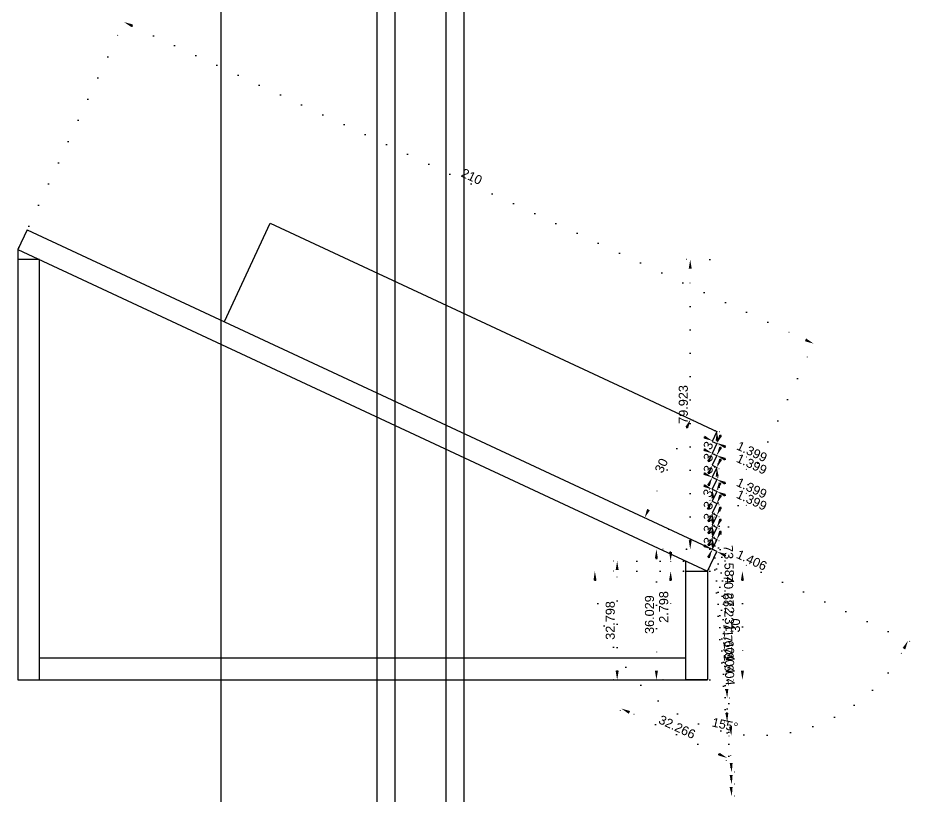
# Model space of a CAD drawing. Header units: millimetres. Extents: x 201 to 1034, y -150 to 419.
# Drawn here: x 201.5 to 448.2, y 203.8 to 418.6 of the extents above; entities that cross this region are included whole.
import ezdxf

# ---------------------------------------------------------------- set-up
doc = ezdxf.new("R2010")
doc.units = ezdxf.units.MM
doc.linetypes.add('DOTTED', pattern=[6.35, 0, -6.35])
doc.layers.add('Dimensions', color=1, linetype='DOTTED')
doc.layers.add('TabGuides', color=3, linetype='Continuous')
doc.styles.get("Standard").update_dxf_attribs({"font": 'arial.ttf'})
doc.dimstyles.new('ISO-25', dxfattribs={"dimtxt": 2.5, "dimasz": 2.5, "dimexe": 1.25, "dimexo": 0.625, "dimtad": 1, "dimdec": 3, "dimdsep": 46, "dimtxsty": 'Standard', "dimcen": 2.5, "dimadec": 0, "dimazin": 0, "dimtfac": 1, "dimtmove": 0, "dimatfit": 3, "dimfxl": 1, "dimarcsym": 0})

# ---------------------------------------------------------------- blocks, each defined once
blk = doc.blocks.new('*D79')
at = {"layer": 'Dimensions', "color": 0, "lineweight": -2}
for p, q in [((393.77, 304.71), (385.97, 308.35)), ((386.05, 305.56), (375.48, 282.9)), ((381.1, 277.52), (373.29, 281.16))]:
    blk.add_line(p, q, dxfattribs=at)
at = {"layer": 'Dimensions', "color": 0}
for points in [[(386.42, 305.38), (385.67, 305.73), (387.1, 307.82)], [(375.1, 283.07), (375.86, 282.72), (374.42, 280.63)]]:
    blk.add_solid(points, dxfattribs=at)
at = {"layer": 'Dimensions', "color": 0, "insert": (379.04, 295.03), "char_height": 2.5, "attachment_point": 5, "rotation": 65}
blk.add_mtext('30', dxfattribs=at)
blk = doc.blocks.new('*D80')
at = {"layer": 'Dimensions', "color": 0, "lineweight": -2}
for p, q in [((394.97, 304.47), (395.59, 304.49)), ((394.44, 301.95), (397.1, 233.42)), ((397.82, 230.94), (398.45, 230.97))]:
    blk.add_line(p, q, dxfattribs=at)
at = {"layer": 'Dimensions', "color": 0}
for points in [[(394.85, 301.96), (394.02, 301.93), (394.34, 304.45)], [(396.69, 233.4), (397.52, 233.43), (397.2, 230.92)]]:
    blk.add_solid(points, dxfattribs=at)
at = {"layer": 'Dimensions', "color": 0, "insert": (397.67, 267.76), "char_height": 2.5, "attachment_point": 5, "rotation": 272.2257}
blk.add_mtext('73.584', dxfattribs=at)
blk = doc.blocks.new('*D81')
at = {"layer": 'Dimensions', "color": 0, "lineweight": -2}
for p, q in [((395.4, 303.4), (396.45, 305.67)), ((394.34, 301.14), (393.07, 298.42)), ((394.91, 300.87), (395.47, 300.61)), ((392.02, 296.15), (390.96, 293.89)), ((393.64, 298.15), (394.21, 297.89))]:
    blk.add_line(p, q, dxfattribs=at)
at = {"layer": 'Dimensions', "color": 0}
for points in [[(395.02, 303.58), (395.78, 303.23), (394.34, 301.14)], [(392.39, 295.98), (391.64, 296.33), (393.07, 298.42)]]:
    blk.add_solid(points, dxfattribs=at)
at = {"layer": 'Dimensions', "color": 0, "insert": (391.98, 300.58), "char_height": 2.5, "attachment_point": 5, "rotation": 65}
blk.add_mtext('3', dxfattribs=at)
blk = doc.blocks.new('*D82')
at = {"layer": 'Dimensions', "color": 0, "lineweight": -2}
for p, q in [((395.4, 300.09), (396.45, 302.36)), ((394.34, 297.83), (393.07, 295.11)), ((394.91, 297.56), (395.47, 297.3)), ((393.64, 294.84), (394.21, 294.58)), ((392.02, 292.84), (390.96, 290.58))]:
    blk.add_line(p, q, dxfattribs=at)
at = {"layer": 'Dimensions', "color": 0}
for points in [[(395.02, 300.27), (395.78, 299.92), (394.34, 297.83)], [(392.39, 292.67), (391.64, 293.02), (393.07, 295.11)]]:
    blk.add_solid(points, dxfattribs=at)
at = {"layer": 'Dimensions', "color": 0, "insert": (391.98, 297.27), "char_height": 2.5, "attachment_point": 5, "rotation": 65}
blk.add_mtext('3', dxfattribs=at)
blk = doc.blocks.new('*D83')
at = {"layer": 'Dimensions', "color": 0, "lineweight": -2}
for p, q in [((395.4, 296.78), (396.45, 299.05)), ((394.34, 294.52), (393.07, 291.8)), ((394.91, 294.25), (395.47, 293.99)), ((393.64, 291.53), (394.21, 291.27)), ((392.02, 289.53), (390.96, 287.27))]:
    blk.add_line(p, q, dxfattribs=at)
at = {"layer": 'Dimensions', "color": 0}
for points in [[(395.02, 296.96), (395.78, 296.61), (394.34, 294.52)], [(392.39, 289.35), (391.64, 289.71), (393.07, 291.8)]]:
    blk.add_solid(points, dxfattribs=at)
at = {"layer": 'Dimensions', "color": 0, "insert": (391.98, 293.96), "char_height": 2.5, "attachment_point": 5, "rotation": 65}
blk.add_mtext('3', dxfattribs=at)
blk = doc.blocks.new('*D84')
at = {"layer": 'Dimensions', "color": 0, "lineweight": -2}
for p, q in [((392.45, 288.44), (391.83, 288.39)), ((398.14, 222.95), (393.27, 285.99)), ((397.71, 220.41), (397.09, 220.36))]:
    blk.add_line(p, q, dxfattribs=at)
at = {"layer": 'Dimensions', "color": 0}
for points in [[(393.68, 286.03), (392.85, 285.96), (393.07, 288.49)], [(397.72, 222.92), (398.55, 222.98), (398.33, 220.46)]]:
    blk.add_solid(points, dxfattribs=at)
at = {"layer": 'Dimensions', "color": 0, "insert": (397.6, 254.62), "char_height": 2.5, "attachment_point": 5, "rotation": 274.4201}
blk.add_mtext('68.231', dxfattribs=at)
blk = doc.blocks.new('*D85')
at = {"layer": 'Dimensions', "color": 0, "lineweight": -2}
for p, q in [((395.27, 290.22), (396.33, 292.49)), ((394.22, 287.95), (392.95, 285.23)), ((393.77, 288.16), (393.08, 288.48)), ((392.51, 285.44), (391.82, 285.76)), ((391.89, 282.97), (390.84, 280.7))]:
    blk.add_line(p, q, dxfattribs=at)
at = {"layer": 'Dimensions', "color": 0}
for points in [[(394.9, 290.4), (395.65, 290.04), (394.22, 287.95)], [(392.27, 282.79), (391.51, 283.14), (392.95, 285.23)]]:
    blk.add_solid(points, dxfattribs=at)
at = {"layer": 'Dimensions', "color": 0, "insert": (391.86, 287.4), "char_height": 2.5, "attachment_point": 5, "rotation": 65}
blk.add_mtext('3', dxfattribs=at)
blk = doc.blocks.new('*D86')
at = {"layer": 'Dimensions', "color": 0, "lineweight": -2}
for p, q in [((395.4, 286.85), (396.45, 289.12)), ((394.34, 284.59), (393.07, 281.87)), ((394.91, 284.32), (395.47, 284.06)), ((393.64, 281.6), (394.21, 281.34)), ((392.02, 279.6), (390.96, 277.33))]:
    blk.add_line(p, q, dxfattribs=at)
at = {"layer": 'Dimensions', "color": 0}
for points in [[(395.02, 287.03), (395.78, 286.67), (394.34, 284.59)], [(392.39, 279.42), (391.64, 279.78), (393.07, 281.87)]]:
    blk.add_solid(points, dxfattribs=at)
at = {"layer": 'Dimensions', "color": 0, "insert": (391.98, 284.03), "char_height": 2.5, "attachment_point": 5, "rotation": 65}
blk.add_mtext('3', dxfattribs=at)
blk = doc.blocks.new('*D87')
at = {"layer": 'Dimensions', "color": 0, "lineweight": -2}
for p, q in [((395.4, 283.54), (396.45, 285.81)), ((394.34, 281.28), (393.07, 278.56)), ((394.91, 281.01), (395.47, 280.75)), ((393.64, 278.29), (394.21, 278.03)), ((392.02, 276.29), (390.96, 274.02))]:
    blk.add_line(p, q, dxfattribs=at)
at = {"layer": 'Dimensions', "color": 0}
for points in [[(395.02, 283.72), (395.78, 283.36), (394.34, 281.28)], [(392.39, 276.11), (391.64, 276.47), (393.07, 278.56)]]:
    blk.add_solid(points, dxfattribs=at)
at = {"layer": 'Dimensions', "color": 0, "insert": (391.98, 280.72), "char_height": 2.5, "attachment_point": 5, "rotation": 65}
blk.add_mtext('3', dxfattribs=at)
blk = doc.blocks.new('*D88')
at = {"layer": 'Dimensions', "color": 0, "lineweight": -2}
for p, q in [((395.4, 280.23), (396.45, 282.5)), ((394.34, 277.97), (393.07, 275.25)), ((394.91, 277.7), (395.47, 277.44)), ((393.64, 274.98), (394.21, 274.72)), ((392.02, 272.98), (390.96, 270.71))]:
    blk.add_line(p, q, dxfattribs=at)
at = {"layer": 'Dimensions', "color": 0}
for points in [[(395.02, 280.41), (395.78, 280.05), (394.34, 277.97)], [(392.39, 272.8), (391.64, 273.16), (393.07, 275.25)]]:
    blk.add_solid(points, dxfattribs=at)
at = {"layer": 'Dimensions', "color": 0, "insert": (391.98, 277.41), "char_height": 2.5, "attachment_point": 5, "rotation": 65}
blk.add_mtext('3', dxfattribs=at)
blk = doc.blocks.new('*D89')
at = {"layer": 'Dimensions', "color": 0, "lineweight": -2}
for p, q in [((395.4, 276.92), (396.45, 279.19)), ((394.34, 274.65), (393.07, 271.94)), ((394.91, 274.39), (395.47, 274.13)), ((393.64, 271.67), (394.21, 271.41)), ((392.02, 269.67), (390.96, 267.4))]:
    blk.add_line(p, q, dxfattribs=at)
at = {"layer": 'Dimensions', "color": 0}
for points in [[(395.02, 277.1), (395.78, 276.74), (394.34, 274.65)], [(392.39, 269.49), (391.64, 269.85), (393.07, 271.94)]]:
    blk.add_solid(points, dxfattribs=at)
at = {"layer": 'Dimensions', "color": 0, "insert": (391.98, 274.1), "char_height": 2.5, "attachment_point": 5, "rotation": 65}
blk.add_mtext('3', dxfattribs=at)
blk = doc.blocks.new('*D90')
at = {"layer": 'Dimensions', "color": 0, "lineweight": -2}
for p, q in [((390.86, 302.91), (388.6, 303.96)), ((393.13, 301.85), (394.4, 301.26)), ((393.34, 302.29), (393.66, 302.98)), ((394.61, 301.7), (394.93, 302.39)), ((396.66, 300.2), (407.51, 295.15))]:
    blk.add_line(p, q, dxfattribs=at)
at = {"layer": 'Dimensions', "color": 0}
for points in [[(390.69, 302.53), (391.04, 303.28), (393.13, 301.85)], [(396.84, 300.58), (396.49, 299.82), (394.4, 301.26)]]:
    blk.add_solid(points, dxfattribs=at)
at = {"layer": 'Dimensions', "color": 0, "insert": (404.02, 298.87), "char_height": 2.5, "attachment_point": 5, "rotation": 335}
blk.add_mtext('1.399', dxfattribs=at)
blk = doc.blocks.new('*D91')
at = {"layer": 'Dimensions', "color": 0, "lineweight": -2}
for p, q in [((390.81, 299.47), (388.54, 300.53)), ((393.34, 298.98), (393.6, 299.55)), ((394.61, 298.39), (394.87, 298.96)), ((393.07, 298.42), (394.34, 297.83)), ((396.61, 296.77), (407.45, 291.71))]:
    blk.add_line(p, q, dxfattribs=at)
at = {"layer": 'Dimensions', "color": 0}
for points in [[(390.63, 299.1), (390.98, 299.85), (393.07, 298.42)], [(396.78, 297.15), (396.43, 296.39), (394.34, 297.83)]]:
    blk.add_solid(points, dxfattribs=at)
at = {"layer": 'Dimensions', "color": 0, "insert": (403.96, 295.44), "char_height": 2.5, "attachment_point": 5, "rotation": 335}
blk.add_mtext('1.399', dxfattribs=at)
blk = doc.blocks.new('*D92')
at = {"layer": 'Dimensions', "color": 0, "lineweight": -2}
for p, q in [((393.72, 294.49), (393.09, 294.46)), ((397.1, 226.8), (394.44, 292.02)), ((396.58, 224.28), (395.95, 224.25))]:
    blk.add_line(p, q, dxfattribs=at)
at = {"layer": 'Dimensions', "color": 0}
for points in [[(394.86, 292.03), (394.03, 292), (394.34, 294.52)], [(396.68, 226.78), (397.52, 226.82), (397.2, 224.3)]]:
    blk.add_solid(points, dxfattribs=at)
at = {"layer": 'Dimensions', "color": 0, "insert": (397.67, 259.49), "char_height": 2.5, "attachment_point": 5, "rotation": 272.3327}
blk.add_mtext('70.272', dxfattribs=at)
blk = doc.blocks.new('*D93')
at = {"layer": 'Dimensions', "color": 0, "lineweight": -2}
for p, q in [((390.81, 292.85), (388.54, 293.91)), ((393.07, 291.8), (394.34, 291.21)), ((393.34, 292.36), (393.6, 292.93)), ((394.61, 291.77), (394.87, 292.34)), ((396.61, 290.15), (407.45, 285.09))]:
    blk.add_line(p, q, dxfattribs=at)
at = {"layer": 'Dimensions', "color": 0}
for points in [[(390.63, 292.48), (390.98, 293.23), (393.07, 291.8)], [(396.78, 290.53), (396.43, 289.77), (394.34, 291.21)]]:
    blk.add_solid(points, dxfattribs=at)
at = {"layer": 'Dimensions', "color": 0, "insert": (403.96, 288.82), "char_height": 2.5, "attachment_point": 5, "rotation": 335}
blk.add_mtext('1.399', dxfattribs=at)
blk = doc.blocks.new('*D94')
at = {"layer": 'Dimensions', "color": 0, "lineweight": -2}
for p, q in [((390.81, 289.54), (388.54, 290.6)), ((393.34, 289.05), (393.6, 289.62)), ((394.61, 288.46), (394.87, 289.03)), ((393.07, 288.49), (394.34, 287.9)), ((396.61, 286.84), (407.45, 281.78))]:
    blk.add_line(p, q, dxfattribs=at)
at = {"layer": 'Dimensions', "color": 0}
for points in [[(390.63, 289.17), (390.98, 289.92), (393.07, 288.49)], [(396.78, 287.22), (396.43, 286.46), (394.34, 287.9)]]:
    blk.add_solid(points, dxfattribs=at)
at = {"layer": 'Dimensions', "color": 0, "insert": (403.96, 285.51), "char_height": 2.5, "attachment_point": 5, "rotation": 335}
blk.add_mtext('1.399', dxfattribs=at)
blk = doc.blocks.new('*D95')
at = {"layer": 'Dimensions', "color": 0, "lineweight": -2}
for p, q in [((367.69, 227.44), (367.43, 226.87)), ((394.93, 215.42), (370.22, 226.95)), ((396.93, 213.8), (396.67, 213.23))]:
    blk.add_line(p, q, dxfattribs=at)
at = {"layer": 'Dimensions', "color": 0}
for points in [[(370.4, 227.32), (370.05, 226.57), (367.96, 228)], [(394.76, 215.05), (395.11, 215.8), (397.2, 214.37)]]:
    blk.add_solid(points, dxfattribs=at)
at = {"layer": 'Dimensions', "color": 0, "insert": (383.38, 222.91), "char_height": 2.5, "attachment_point": 5, "rotation": 335}
blk.add_mtext('32.266', dxfattribs=at)
blk = doc.blocks.new('*D96')
at = {"layer": 'Dimensions', "color": 0, "lineweight": -2}
for p, q in [((393.7, 281.91), (394.32, 281.96)), ((393.26, 279.37), (398.28, 212.96)), ((399.09, 210.51), (399.71, 210.56))]:
    blk.add_line(p, q, dxfattribs=at)
at = {"layer": 'Dimensions', "color": 0}
for points in [[(393.68, 279.4), (392.85, 279.34), (393.07, 281.87)], [(397.86, 212.93), (398.69, 212.99), (398.47, 210.47)]]:
    blk.add_solid(points, dxfattribs=at)
at = {"layer": 'Dimensions', "color": 0, "insert": (397.67, 246.31), "char_height": 2.5, "attachment_point": 5, "rotation": 274.3198}
blk.add_mtext('71.604', dxfattribs=at)
blk = doc.blocks.new('*D97')
at = {"layer": 'Dimensions', "color": 0, "lineweight": -2}
for p, q in [((393.7, 278.6), (394.32, 278.65)), ((393.26, 276.06), (398.28, 209.65)), ((399.09, 207.2), (399.71, 207.25))]:
    blk.add_line(p, q, dxfattribs=at)
at = {"layer": 'Dimensions', "color": 0}
for points in [[(393.68, 276.09), (392.85, 276.03), (393.07, 278.56)], [(397.86, 209.62), (398.69, 209.68), (398.47, 207.16)]]:
    blk.add_solid(points, dxfattribs=at)
at = {"layer": 'Dimensions', "color": 0, "insert": (397.67, 243), "char_height": 2.5, "attachment_point": 5, "rotation": 274.3198}
blk.add_mtext('71.604', dxfattribs=at)
blk = doc.blocks.new('*D98')
at = {"layer": 'Dimensions', "color": 0, "lineweight": -2}
for p, q in [((393.7, 275.29), (394.32, 275.34)), ((393.26, 272.75), (398.28, 206.34)), ((399.09, 203.89), (399.71, 203.94))]:
    blk.add_line(p, q, dxfattribs=at)
at = {"layer": 'Dimensions', "color": 0}
for points in [[(393.68, 272.78), (392.85, 272.72), (393.07, 275.25)], [(397.86, 206.31), (398.69, 206.37), (398.47, 203.85)]]:
    blk.add_solid(points, dxfattribs=at)
at = {"layer": 'Dimensions', "color": 0, "insert": (397.67, 239.69), "char_height": 2.5, "attachment_point": 5, "rotation": 274.3198}
blk.add_mtext('71.604', dxfattribs=at)
blk = doc.blocks.new('*D100')
at = {"layer": 'Dimensions', "color": 0, "lineweight": -2}
for p, q in [((381.59, 271.2), (381.59, 273.7)), ((385.18, 268.7), (380.34, 268.7)), ((381.59, 268.7), (381.59, 265.91)), ((385.18, 265.91), (380.34, 265.91)), ((381.59, 263.41), (381.59, 251.16))]:
    blk.add_line(p, q, dxfattribs=at)
at = {"layer": 'Dimensions', "color": 0}
for points in [[(381.17, 271.2), (382.01, 271.2), (381.59, 268.7)], [(382.01, 263.41), (381.17, 263.41), (381.59, 265.91)]]:
    blk.add_solid(points, dxfattribs=at)
at = {"layer": 'Dimensions', "color": 0, "insert": (379.69, 256.03), "char_height": 2.5, "attachment_point": 5, "rotation": 90}
blk.add_mtext('2.798', dxfattribs=at)
blk = doc.blocks.new('*D102')
at = {"layer": 'Dimensions', "color": 0, "lineweight": -2}
for p, q in [((392.43, 265.91), (402.65, 265.91)), ((401.4, 263.41), (401.4, 238.41)), ((392.43, 235.91), (402.65, 235.91))]:
    blk.add_line(p, q, dxfattribs=at)
at = {"layer": 'Dimensions', "color": 0}
for points in [[(401.81, 263.41), (400.98, 263.41), (401.4, 265.91)], [(400.98, 238.41), (401.81, 238.41), (401.4, 235.91)]]:
    blk.add_solid(points, dxfattribs=at)
at = {"layer": 'Dimensions', "color": 0, "insert": (399.5, 250.91), "char_height": 2.5, "attachment_point": 5, "rotation": 90}
blk.add_mtext('30', dxfattribs=at)
blk = doc.blocks.new('*D103')
at = {"layer": 'Dimensions', "color": 0, "lineweight": -2}
for p, q in [((385.18, 268.7), (365.59, 268.7)), ((366.84, 238.41), (366.84, 266.2)), ((385.18, 235.91), (365.59, 235.91))]:
    blk.add_line(p, q, dxfattribs=at)
at = {"layer": 'Dimensions', "color": 0}
for points in [[(367.26, 266.2), (366.42, 266.2), (366.84, 268.7)], [(366.42, 238.41), (367.26, 238.41), (366.84, 235.91)]]:
    blk.add_solid(points, dxfattribs=at)
at = {"layer": 'Dimensions', "color": 0, "insert": (364.94, 252.31), "char_height": 2.5, "attachment_point": 5, "rotation": 90}
blk.add_mtext('32.798', dxfattribs=at)
blk = doc.blocks.new('*D104')
at = {"layer": 'Dimensions', "color": 0, "lineweight": -2}
for p, q in [((201.74, 355.22), (231.28, 418.56)), ((233.01, 416.37), (418.81, 329.73)), ((392.07, 266.47), (421.6, 329.81))]:
    blk.add_line(p, q, dxfattribs=at)
at = {"layer": 'Dimensions', "color": 0}
for points in [[(233.19, 416.74), (232.84, 415.99), (230.75, 417.42)], [(418.63, 329.35), (418.98, 330.11), (421.07, 328.67)]]:
    blk.add_solid(points, dxfattribs=at)
at = {"layer": 'Dimensions', "color": 0, "insert": (326.71, 374.77), "char_height": 2.5, "attachment_point": 5, "rotation": 335}
blk.add_mtext('210', dxfattribs=at)
blk = doc.blocks.new('*D105')
at = {"layer": 'Dimensions', "color": 0, "lineweight": -2}
for p, q in [((392.45, 351.86), (385.75, 351.86)), ((387, 274.44), (387, 349.36)), ((392.45, 271.94), (385.75, 271.94))]:
    blk.add_line(p, q, dxfattribs=at)
at = {"layer": 'Dimensions', "color": 0}
for points in [[(387.42, 349.36), (386.59, 349.36), (387, 351.86)], [(386.59, 274.44), (387.42, 274.44), (387, 271.94)]]:
    blk.add_solid(points, dxfattribs=at)
at = {"layer": 'Dimensions', "color": 0, "insert": (385.1, 311.9), "char_height": 2.5, "attachment_point": 5, "rotation": 90}
blk.add_mtext('79.923', dxfattribs=at)
blk = doc.blocks.new('*D106')
at = {"layer": 'Dimensions', "color": 0, "lineweight": -2}
for p, q in [((385.18, 265.91), (359.42, 265.91)), ((406.57, 265.64), (448.22, 246.22))]:
    blk.add_line(p, q, dxfattribs=at)
blk.add_arc((406, 265.91), 45.34, 183.1599, 331.8401, dxfattribs=at)
at = {"layer": 'Dimensions', "color": 0}
for points in [[(361.15, 263.42), (360.32, 263.4), (360.67, 265.91)], [(446.34, 244.32), (445.6, 244.7), (447.09, 246.75)]]:
    blk.add_solid(points, dxfattribs=at)
at = {"layer": 'Dimensions', "color": 0, "insert": (396.6, 223.52), "char_height": 2.5, "attachment_point": 5, "rotation": 347.5}
blk.add_mtext('155%%d', dxfattribs=at)
blk = doc.blocks.new('*D107')
at = {"layer": 'Dimensions', "color": 0, "lineweight": -2}
for p, q in [((392.45, 271.94), (376.42, 271.94)), ((377.67, 269.44), (377.67, 238.41)), ((392.45, 235.91), (376.42, 235.91))]:
    blk.add_line(p, q, dxfattribs=at)
at = {"layer": 'Dimensions', "color": 0}
for points in [[(378.08, 269.44), (377.25, 269.44), (377.67, 271.94)], [(377.25, 238.41), (378.08, 238.41), (377.67, 235.91)]]:
    blk.add_solid(points, dxfattribs=at)
at = {"layer": 'Dimensions', "color": 0, "insert": (375.77, 253.92), "char_height": 2.5, "attachment_point": 5, "rotation": 90}
blk.add_mtext('36.029', dxfattribs=at)
blk = doc.blocks.new('*D108')
at = {"layer": 'Dimensions', "color": 0, "lineweight": -2}
for p, q in [((390.79, 272.97), (388.53, 274.02)), ((393.06, 271.91), (394.34, 271.32)), ((392.81, 271.37), (392.53, 270.78)), ((394.08, 270.78), (393.81, 270.18)), ((396.6, 270.26), (407.44, 265.22))]:
    blk.add_line(p, q, dxfattribs=at)
at = {"layer": 'Dimensions', "color": 0}
for points in [[(390.62, 272.59), (390.97, 273.34), (393.06, 271.91)], [(396.78, 270.64), (396.43, 269.89), (394.34, 271.32)]]:
    blk.add_solid(points, dxfattribs=at)
at = {"layer": 'Dimensions', "color": 0, "insert": (403.96, 268.94), "char_height": 2.5, "attachment_point": 5, "rotation": 335.0537}
blk.add_mtext('1.406', dxfattribs=at)

msp = doc.modelspace()

# ---------------------------------------------------------------- linework, layer by layer
for p, q in [((258.4478, 334.756), (271.1263, 361.9452)), ((271.1098, 361.9098), (369.7889, 315.8949)), ((204.0164, 360.0946), (201.4806, 354.6568)), ((201.4806, 354.6568), (201.4806, 235.9069)), ((201.4806, 354.6568), (391.8053, 265.9069)), ((207.4806, 351.8589), (201.4806, 351.8589)), ((207.4806, 235.9069), (207.4806, 351.8589)), ((369.7889, 315.8949), (391.8053, 305.6285)), ((391.8053, 305.6285), (394.341, 304.4461)), ((394.341, 304.4461), (393.0731, 301.7272)), ((393.0731, 301.7272), (394.341, 301.136)), ((394.341, 301.136), (393.0731, 298.4171)), ((393.0731, 298.4171), (394.341, 297.8259)), ((394.341, 297.8259), (393.0731, 295.1069)), ((393.0731, 295.1069), (394.341, 294.5157)), ((394.341, 294.5157), (393.0731, 291.7968)), ((393.0731, 291.7968), (394.341, 291.2056)), ((394.341, 291.2056), (393.0731, 288.4867)), ((393.0731, 288.4867), (394.341, 287.8955)), ((394.341, 287.8955), (393.0731, 285.1765)), ((393.0731, 285.1765), (394.341, 284.5853)), ((394.341, 284.5853), (393.0731, 281.8664)), ((393.0731, 281.8664), (394.341, 281.2752)), ((394.341, 281.2752), (393.0731, 278.5563)), ((393.0731, 278.5563), (394.341, 277.9651)), ((394.341, 277.9651), (393.0731, 275.2461)), ((393.0731, 275.2461), (394.341, 274.6549)), ((394.341, 274.6549), (393.0731, 271.936)), ((394.3476, 271.3431), (393.0731, 271.936)), ((391.8053, 265.9069), (394.3476, 271.3431)), ((385.8053, 265.9069), (385.8053, 268.7048)), ((385.8053, 241.9069), (207.4806, 241.9069)), ((385.8053, 235.9069), (385.8053, 241.9069)), ((201.4806, 235.9069), (207.4806, 235.9069)), ((207.4806, 235.9069), (385.8053, 235.9069)), ((385.8053, 235.9069), (391.8053, 235.9069))]:
    msp.add_line(p, q)
msp.add_lwpolyline([(204.0164, 360.0946), (393.0731, 271.936)])
msp.add_lwpolyline([(391.8053, 265.9069), (391.8053, 235.9069), (385.8053, 235.9069), (385.8053, 265.9069)], close=True)
at = {"layer": 'TabGuides'}
for p, direction in [((257.5715, -64.1508), (0, 1)), ((300.5725, 114.1738), (0, 1)), ((305.5725, 114.1738), (0, 1)), ((319.5725, 120.1738), (0, -1)), ((324.5725, 120.1738), (0, -1))]:
    msp.add_xline(p, direction, dxfattribs=at)

# ---------------------------------------------------------------- dimensions: what is measured, and where the dimension line sits
at = {"layer": 'Dimensions'}
for p1, p2, distance, picture, middle in [((201.4806, 354.6568), (391.8053, 265.9069), 69.2546, '*D104', (326.7145, 374.7704)), ((394.341, 304.4461), (381.6624, 277.2569), -7.9862, '*D79', (379.0413, 295.0298)), ((393.0731, 301.7272), (394.341, 301.136), 0.1342, '*D90', (404.0206, 298.8674)), ((394.341, 301.136), (393.0731, 298.4171), 0, '*D81', (391.9845, 300.5797)), ((394.341, 304.4461), (397.1987, 230.9173), 0, '*D80', (397.669, 267.7555)), ((394.341, 297.8259), (393.0731, 295.1069), 0, '*D82', (391.9845, 297.2696)), ((393.0731, 298.4171), (394.341, 297.8259), 0, '*D91', (403.9639, 295.4357)), ((394.341, 294.5157), (393.0731, 291.7968), 0, '*D83', (391.9845, 293.9595)), ((393.0731, 291.7968), (394.341, 291.2056), 0, '*D93', (403.9639, 288.8154)), ((397.2012, 224.3023), (394.341, 294.5157), 0, '*D92', (397.6701, 259.4864)), ((394.341, 287.8955), (393.0731, 285.1765), -0.1376, '*D85', (391.8599, 287.3974)), ((393.0731, 288.4867), (394.341, 287.8955), 0, '*D94', (403.9639, 285.5053)), ((394.341, 284.5853), (393.0731, 281.8664), 0, '*D86', (391.9845, 284.0291)), ((398.3316, 220.4587), (393.0731, 288.4867), 0, '*D84', (397.5973, 254.6191)), ((394.341, 281.2752), (393.0731, 278.5563), 0, '*D87', (391.9845, 280.7189)), ((394.341, 277.9651), (393.0731, 275.2461), 0, '*D88', (391.9845, 277.4088)), ((393.07313, 281.8664), (398.46658, 210.46532), 0, '*D96', (397.66504, 246.30902)), ((394.341, 274.6549), (393.0731, 271.936), 0, '*D89', (391.9845, 274.0987)), ((393.07313, 278.55626), (398.46658, 207.15519), 0, '*D97', (397.66504, 242.99888)), ((393.0731, 271.936), (394.3476, 271.3431), -0.0273, '*D108', (403.9581, 268.9386)), ((393.0731, 275.2461), (398.4666, 203.8451), 0, '*D98', (397.665, 239.6887)), ((397.1987, 214.3667), (367.9561, 228.0027), 0, '*D95', (383.3806, 222.9072))]:
    dim = msp.add_aligned_dim(p1=p1, p2=p2, distance=distance, dimstyle='ISO-25', dxfattribs=at)
    dim.commit()
    dim.dimension.update_dxf_attribs({"geometry": picture, "text_midpoint": middle})
dim = msp.add_angular_dim_2l(base=(377.8834, 230.3446), line1=((385.8053, 265.9069), (391.8053, 265.9069)), line2=((204.0164, 360.0946), (393.0731, 271.936)), dimstyle='ISO-25', dxfattribs=at)
dim.commit()
dim.dimension.update_dxf_attribs({"geometry": '*D106', "text_midpoint": (396.6046, 223.516)})
for base, p1, p2, picture, middle in [((387.0029, 351.8589), (393.0731, 271.936), (393.0731, 351.8589), '*D105', (385.1023, 311.8975)), ((377.6662, 235.9069), (393.0731, 271.936), (393.0731, 235.9069), '*D107', (375.7656, 253.9215)), ((381.5895, 265.9069), (385.8053, 268.7048), (385.8053, 265.9069), '*D100', (379.6889, 256.034)), ((366.8397, 268.7048), (385.8053, 235.9069), (385.8053, 268.7048), '*D103', (364.9391, 252.3059)), ((401.3967, 235.9069), (391.8053, 265.9069), (391.8053, 235.9069), '*D102', (399.4961, 250.9069))]:
    dim = msp.add_linear_dim(base=base, p1=p1, p2=p2, angle=90, dimstyle='ISO-25', dxfattribs=at)
    dim.commit()
    dim.dimension.update_dxf_attribs({"geometry": picture, "text_midpoint": middle})

doc.saveas('drawing.dxf')
